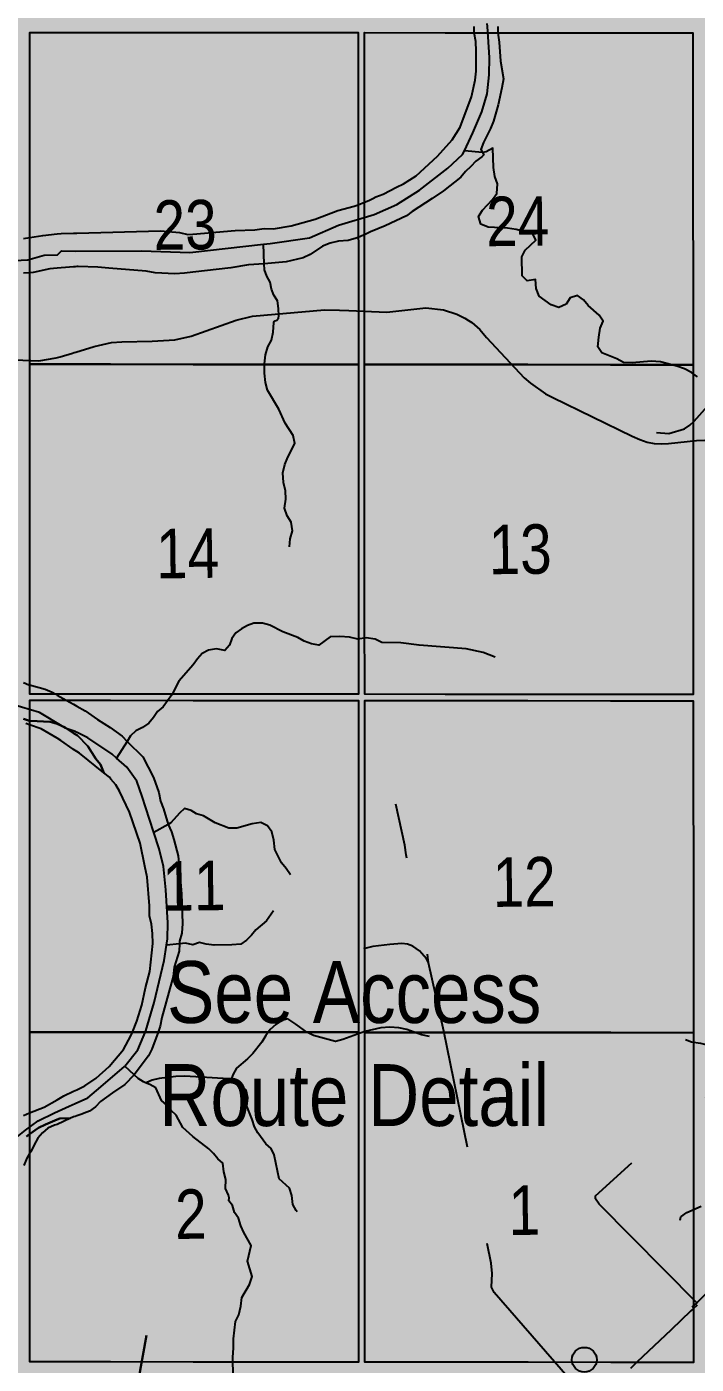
# Model space of a CAD drawing. Extents: x 405326 to 424052, y 6044755 to 6062236.
# Drawn here: x 416835 to 416942.9, y 6050475.4 to 6050691.1 of the extents above; entities that cross this region are included whole.
import ezdxf

# ---------------------------------------------------------------- set-up
doc = ezdxf.new("R2010")
doc.units = 0
doc.header["$LTSCALE"] = 5
doc.linetypes.add('DASHED2', pattern=[9.525, 6.35, -3.175])
for name, color, linetype in [('39', 28, 'Continuous'), ('P-PROPOSED', 10, 'Continuous'), ('Quarters', 8, 'Continuous'), ('RoadSeg', 57, 'DASHED2'), ('ROUTE-MAP-ROUTE', 90, 'Continuous'), ('T-WATER', 160, 'Continuous')]:
    doc.layers.add(name, color=color, linetype=linetype)
doc.layers.add('ROUTE-MAP-BACKGROUND-H', color=7, linetype='Continuous', true_color=0xf0ebff)
doc.styles.add('120', font='ARIALN.TTF', dxfattribs={"height": 13})
doc.styles.add('80', font='ARIALN.TTF', dxfattribs={"height": 10})
doc.linetypes.add('TRACKS', pattern='A,3.81,[130,ltypeshp1.shx,S=6.35,R=0,X=0,Y=0],3.81', length=7.62)

# ---------------------------------------------------------------- blocks, each defined once
blk = doc.blocks.new('AA')
at = {"const_width": 4}
blk.add_lwpolyline([(-1, 0, 1), (1, 0, 1)], format="xyb", close=True, dxfattribs=at)
blk.add_circle((0, 0), 2)
blk = doc.blocks.new('*U1106')
h = blk.add_hatch(color=255)
edge = h.paths.add_edge_path()
edge.add_line((-31.5, -20), (31.5, -20))
edge.add_arc((31.5, -14), 6, 270, 360)
edge.add_line((37.5, -14), (37.5, 12.5))
edge.add_arc((31.5, 12.5), 6, 0, 90)
edge.add_line((31.5, 18.5), (-31.5, 18.5))
edge.add_arc((-31.5, 12.5), 6, 90, 180)
edge.add_line((-37.5, 12.5), (-37.5, -14))
edge.add_arc((-31.5, -14), 6, 180, 270)
at = {"color": 1, "flags": 128}
blk.add_lwpolyline([(-31.5, -20, 3, 3, 0), (31.5, -20, 3, 3, 0.414214), (37.5, -14, 3, 3, 0), (37.5, 12.5, 3, 0, 0.414214), (31.5, 18.5, 0, 0, 0), (-31.5, 18.5, 0, 0, 0.414214), (-37.5, 12.5, 0, 0, 0), (-37.5, -14, 0, 3, 0.414214)], format="xyseb", close=True, dxfattribs=at)
for points in [[(4.08, 11.2, 0, 7.5, 0), (0, 0, 0, 0, 0)], [(30.88, -6.21, 0, 7.5, 0), (0, 0, 0, 0, 0)]]:
    blk.add_lwpolyline(points, format="xyseb", dxfattribs=at)
at = {"color": 1, "style": '80'}
blk.add_attdef('ENTER_TEXT_001', (-26.85, -4.92), '', height=10, dxfattribs=at)

msp = doc.modelspace()

# ---------------------------------------------------------------- hatches: boundary and pattern name
at = {"layer": 'ROUTE-MAP-BACKGROUND-H'}
h = msp.add_hatch(color=256, dxfattribs=at)
h.dxf.hatch_style = 1
h.paths.add_polyline_path([(417500.313, 6050470.993), (417499.828, 6050583.719), (417489.556, 6051448.866), (416064.545, 6051448.577), (416073.609, 6050477.938), (416071.924, 6050150.968), (416104.424, 6050150.804), (416615.018, 6050150.686), (416614.752, 6050098.449), (417501.84, 6050099.469), (417600.187, 6050099.469), (417600.187, 6050157.259), (417501.84, 6050157.777)])

# ---------------------------------------------------------------- linework, layer by layer
at = {"flags": 128}
msp.add_lwpolyline([(417432.321, 6050275.117, 0, 4.992, 0), (416765.681, 6050844.163, 4.992, 0, 0), (416430.349, 6051104.067, 0, 0, 0)], format="xyseb", dxfattribs=at)
at = {"layer": '39', "linetype": 'TRACKS', "flags": 128}
msp.add_lwpolyline([(416503.607, 6051030.809), (416502.861, 6051032.759), (416502.701, 6051033.902), (416502.703, 6051034.848), (416503.047, 6051035.976), (416503.195, 6051036.343), (416504.275, 6051038.909), (416504.215, 6051041.182), (416504.118, 6051041.86), (416503.421, 6051043.386), (416498.744, 6051050.496), (416497.98, 6051051.641), (416497.428, 6051052.39), (416496.354, 6051053.253), (416495.541, 6051053.721), (416492.529, 6051054.716), (416491.471, 6051055.212), (416490.918, 6051055.693), (416490.186, 6051056.344), (416489.098, 6051057.871), (416489.55, 6051055.767), (416490.098, 6051053.211), (416491.069, 6051050.344), (416492.22, 6051047.716), (416493.6, 6051045.313), (416495.533, 6051042.5), (416499.529, 6051036.718), (416503.607, 6051030.809), (416507.132, 6051025.636), (416508.236, 6051023.841), (416509.275, 6051021.905), (416510.459, 6051019.319), (416511.382, 6051016.424), (416516.855, 6050991.331), (416517.372, 6050989.058), (416518.293, 6050984.85), (416519.213, 6050980.755), (416520.376, 6050975.544), (416520.569, 6050974.259), (416520.727, 6050972.001), (416520.775, 6050971.436), (416520.728, 6050964.563), (416520.835, 6050945.861), (416521.092, 6050943.701), (416521.479, 6050942.035), (416522.306, 6050939.521), (416522.776, 6050938.461), (416523.654, 6050936.978), (416524.889, 6050935.168), (416526.272, 6050933.655), (416527.803, 6050932.354), (416528.828, 6050931.364), (416531.075, 6050929.567), (416543.043, 6050919.974), (416556.559, 6050909.123), (416563.562, 6050903.521), (416574.217, 6050896.233), (416586.681, 6050887.73), (416592.433, 6050883.797), (416613.569, 6050869.382), (416621.212, 6050863.98), (416626.362, 6050860.486), (416630.454, 6050858.095), (416632.101, 6050857.119), (416638.116, 6050853.484), (416638.833, 6050853.06), (416648.681, 6050847.317), (416652.594, 6050845.04), (416670.84, 6050834.293), (416672.568, 6050833.275), (416694.91, 6050820.339), (416705.561, 6050814.092), (416708.04, 6050812.622), (416716.571, 6050807.619), (416719.149, 6050806.22), (416719.475, 6050806.05), (416723.015, 6050804.594), (416728.204, 6050803.179), (416733.817, 6050802.061), (416737.733, 6050800.929), (416740.017, 6050799.912), (416741.045, 6050799.276), (416742.971, 6050797.807), (416744.716, 6050796.197), (416746.233, 6050794.348), (416747.571, 6050792.273), (416749.234, 6050788.871), (416749.74, 6050787.657), (416751.893, 6050783.069), (416752.513, 6050782.01), (416753.263, 6050781.064), (416757.93, 6050775.601), (416759.791, 6050774.104), (416761.749, 6050773.088), (416761.994, 6050772.961), (416764.59, 6050772.184), (416768.771, 6050771.35), (416770.028, 6050770.969), (416772.168, 6050769.727), (416773.099, 6050768.937), (416773.85, 6050767.991), (416774.47, 6050766.961), (416775.009, 6050765.818), (416775.841, 6050763.306), (416776.085, 6050761.866), (416776.493, 6050760.582), (416777.439, 6050758.154), (416779.626, 6050753.526), (416781.323, 6050750.167), (416782.107, 6050749.264), (416782.516, 6050748.883), (416782.793, 6050748.629), (416782.973, 6050748.46), (416784.819, 6050746.964), (416788.792, 6050744.116), (416791.447, 6050741.811), (416793.092, 6050740.087), (416793.826, 6050739.112), (416794.428, 6050738.025), (416795.504, 6050735.766), (416796.368, 6050733.239), (416797.037, 6050730.543), (416797.966, 6050726.437), (416799.042, 6050722.4), (416800.493, 6050718.758), (416802.238, 6050715.469), (416802.743, 6050714.254), (416803.069, 6050712.914), (416803.51, 6050711.686), (416803.82, 6050710.331), (416805.271, 6050706.703), (416807.228, 6050703.484), (416808.827, 6050701.732), (416809.659, 6050700.87), (416810.589, 6050700.121), (416812.955, 6050698.468), (416813.689, 6050697.959), (416817.753, 6050694.724), (416819.091, 6050693.241), (416820.136, 6050691.815), (416821.099, 6050690.149), (416821.915, 6050688.469), (416822.404, 6050687.03), (416823.025, 6050684.814), (416823.286, 6050683.276), (416823.368, 6050681.921), (416823.302, 6050679.015), (416822.959, 6050677.012), (416822.568, 6050675.249), (416821.963, 6050673.655), (416821.016, 6050671.638), (416817.815, 6050665.265), (416816.933, 6050663.235), (416816.312, 6050661.373), (416815.952, 6050659.61), (416815.772, 6050657.692), (416815.82, 6050656.168), (416816.032, 6050654.277), (416816.227, 6050653.374), (416816.912, 6050650.848), (416817.532, 6050649.013), (416817.957, 6050648.053), (416819.426, 6050645.469), (416820.944, 6050643.294), (416822.104, 6050642.136), (416823.296, 6050641.147), (416824.815, 6050640.073), (416827.15, 6050638.857), (416828.898, 6050638.15), (416831.805, 6050637.427), (416836.984, 6050637.24), (416839.745, 6050637.731), (416840.382, 6050637.844), (416842.375, 6050638.463), (416842.636, 6050638.548), (416842.897, 6050638.618), (416845.887, 6050639.548), (416848.68, 6050640.181), (416850.33, 6050640.307), (416855.246, 6050640.419), (416858.889, 6050640.629), (416861.502, 6050641.179), (416868.769, 6050643.803), (416871.382, 6050644.41), (416883.025, 6050645.443), (416885.426, 6050645.416), (416886.912, 6050645.346), (416893.021, 6050645.066), (416899.348, 6050645.745), (416902.192, 6050645.435), (416904.317, 6050644.772), (416905.641, 6050644.081), (416906.213, 6050643.729), (416906.72, 6050643.404), (416908.028, 6050642.262), (416909.123, 6050640.992), (416915.156, 6050634.502), (416916.219, 6050633.628), (416918.606, 6050631.921), (416919.799, 6050631.286), (416932.584, 6050625.054), (416933.811, 6050624.518), (416934.988, 6050624.124), (416936.148, 6050623.913), (416937.293, 6050623.814), (416938.453, 6050623.871), (416942.981, 6050624.382), (416944.289, 6050624.425), (416945.662, 6050624.341), (416947.019, 6050624.031), (416948.114, 6050623.608), (416949.144, 6050623.058), (416950.142, 6050622.396), (416951.189, 6050621.479), (416952.121, 6050620.35), (416955.016, 6050615.907), (416956.26, 6050614.158), (416956.996, 6050613.481), (416958.451, 6050612.339), (416959.808, 6050611.62), (416964.043, 6050609.887), (416969.472, 6050607.717), (416971.974, 6050607.281), (416974.017, 6050607.367), (416976.224, 6050608.075), (416978.299, 6050609.177), (416980.146, 6050609.855), (416981.976, 6050610.746), (416983.807, 6050611.396), (416987.092, 6050611.949), (416989.054, 6050612.064), (416992.47, 6050612.433), (416993.532, 6050612.547), (416997.848, 6050612.579), (416999.744, 6050612.425), (417001.952, 6050612.131), (417002.213, 6050612.089), (417007.265, 6050611.077), (417013.43, 6050608.628), (417015.295, 6050607.571), (417016.702, 6050606.571), (417018.289, 6050605.034), (417019.5, 6050603.638), (417024.572, 6050599.523), (417031.034, 6050594.859), (417033.308, 6050593.69), (417037.659, 6050592.228), (417040.03, 6050591.567), (417043.449, 6050589.652), (417047.083, 6050585.86), (417050.422, 6050582.35), (417053.761, 6050579.335), (417061.68, 6050575.76), (417064.559, 6050574.113), (417067.014, 6050572.931), (417069.174, 6050571.438), (417071.613, 6050569.085), (417076.132, 6050564.519), (417080.504, 6050560.136), (417081.077, 6050559.714), (417082.223, 6050558.869), (417084.531, 6050557.574), (417089.474, 6050554.604), (417091.667, 6050552.885), (417101.036, 6050543.417), (417108.62, 6050535.893), (417111.388, 6050533.019), (417113.175, 6050530.637), (417114.405, 6050528.353), (417115.375, 6050525.646), (417117.944, 6050514.869), (417118.817, 6050510.75), (417119.608, 6050507.153), (417119.937, 6050505.869), (417120.168, 6050504.952), (417120.828, 6050501.313), (417120.899, 6050498.307), (417120.608, 6050495.837), (417117.474, 6050481.354), (417117.216, 6050479.505), (417117.187, 6050477.134), (417117.568, 6050473.974), (417119.134, 6050467.231), (417123.106, 6050450.149), (417125.348, 6050440.558), (417126.106, 6050437.299), (417127.611, 6050428.525), (417132.744, 6050395.105), (417133.769, 6050389.448), (417136.061, 6050380.845), (417141.022, 6050363.003), (417141.417, 6050361.833), (417142.486, 6050359.493), (417143.832, 6050357.477), (417144.636, 6050356.604), (417146.506, 6050355.083), (417149.278, 6050352.704), (417153.18, 6050349.734), (417154.805, 6050348.057), (417156.874, 6050345.197), (417157.235, 6050344.577), (417162.017, 6050336.515), (417167.867, 6050326.705), (417168.442, 6050325.846), (417170.871, 6050322.972), (417173.448, 6050320.508), (417186.512, 6050308.004), (417187.595, 6050307.033), (417188.399, 6050306.146), (417189.927, 6050304.258), (417190.453, 6050303.455), (417191.932, 6050301.13), (417194.35, 6050296.831), (417195.04, 6050295.873), (417196.191, 6050293.815), (417196.816, 6050292.66), (417198.082, 6050290.631), (417198.642, 6050289.461), (417200.171, 6050286.811), (417200.467, 6050286.276), (417201.999, 6050282.85), (417202.378, 6050281.581), (417202.893, 6050278.746), (417206.152, 6050265.348), (417207.773, 6050258.706), (417210.818, 6050246.126), (417211.594, 6050243.602), (417212.534, 6050241.319), (417213.669, 6050239.205), (417217.237, 6050234.359), (417229.108, 6050218.456), (417230.045, 6050217.315), (417233.315, 6050213.894), (417241.613, 6050205.462), (417242.583, 6050204.449), (417250.488, 6050196.186), (417251.967, 6050194.708), (417253.365, 6050193.117), (417254.451, 6050191.441), (417255.391, 6050189.482), (417255.97, 6050187.536), (417256.221, 6050185.561), (417256.259, 6050183.572), (417255.825, 6050180.565), (417254.965, 6050177.275), (417254.282, 6050175.213), (417253.294, 6050171.204), (417251.378, 6050164.211), (417251.085, 6050163.195), (417250.745, 6050161.472), (417250.802, 6050158.114), (417251.238, 6050153.743), (417251.472, 6050152.021), (417251.533, 6050151.167)], dxfattribs=at)
at = {"layer": 'P-PROPOSED', "flags": 128}
msp.add_lwpolyline([(416943.042, 6050484.968), (416942.41, 6050484.366), (416942.053, 6050484.026), (416938.847, 6050480.969), (416933.361, 6050475.74), (416932.31, 6050474.738)], dxfattribs=at)
at = {"layer": 'Quarters', "flags": 128}
for points in [[(416888.457, 6050636.638), (416875.139, 6050636.646), (416861.82, 6050636.654), (416848.502, 6050636.661), (416835.518, 6050636.669), (416835.519, 6050650.047), (416835.521, 6050663.425), (416835.522, 6050676.803), (416835.524, 6050690.18), (416848.503, 6050690.173), (416861.816, 6050690.165), (416875.13, 6050690.157), (416888.444, 6050690.15), (416888.447, 6050676.772), (416888.45, 6050663.394), (416888.454, 6050650.016)], [(416942.399, 6050636.577), (416929.081, 6050636.592), (416915.763, 6050636.607), (416902.444, 6050636.622), (416889.46, 6050636.637), (416889.457, 6050650.015), (416889.454, 6050663.393), (416889.451, 6050676.771), (416889.447, 6050690.149), (416902.426, 6050690.134), (416915.74, 6050690.119), (416929.054, 6050690.104), (416942.367, 6050690.089), (416942.375, 6050676.711), (416942.383, 6050663.333), (416942.391, 6050649.955)], [(416888.457, 6050636.638), (416888.46, 6050623.26), (416888.464, 6050609.882), (416888.467, 6050596.504), (416888.471, 6050583.461), (416875.148, 6050583.469), (416861.824, 6050583.476), (416848.501, 6050583.484), (416835.513, 6050583.492), (416835.514, 6050596.535), (416835.515, 6050609.913), (416835.517, 6050623.291), (416835.518, 6050636.669), (416848.502, 6050636.661), (416861.82, 6050636.654), (416875.139, 6050636.646)], [(416942.399, 6050636.577), (416942.407, 6050623.199), (416942.416, 6050609.821), (416942.424, 6050596.442), (416942.432, 6050583.399), (416929.109, 6050583.414), (416915.786, 6050583.43), (416902.463, 6050583.445), (416889.474, 6050583.46), (416889.471, 6050596.503), (416889.467, 6050609.881), (416889.464, 6050623.259), (416889.46, 6050636.637), (416902.444, 6050636.622), (416915.763, 6050636.607), (416929.081, 6050636.592)], [(416888.485, 6050528.946), (416875.157, 6050528.954), (416861.829, 6050528.961), (416848.501, 6050528.968), (416835.508, 6050528.976), (416835.509, 6050542.354), (416835.51, 6050555.732), (416835.511, 6050569.11), (416835.513, 6050582.488), (416848.501, 6050582.48), (416861.824, 6050582.473), (416875.148, 6050582.465), (416888.471, 6050582.458), (416888.474, 6050569.08), (416888.478, 6050555.702), (416888.481, 6050542.324)], [(416942.465, 6050528.883), (416929.137, 6050528.899), (416915.81, 6050528.914), (416902.482, 6050528.93), (416889.488, 6050528.945), (416889.485, 6050542.323), (416889.481, 6050555.701), (416889.478, 6050569.079), (416889.474, 6050582.457), (416902.463, 6050582.442), (416915.786, 6050582.426), (416929.109, 6050582.411), (416942.432, 6050582.396), (416942.44, 6050569.018), (416942.449, 6050555.64), (416942.457, 6050542.262)], [(416888.485, 6050528.946), (416888.489, 6050515.568), (416888.492, 6050502.19), (416888.496, 6050488.812), (416888.499, 6050475.769), (416875.167, 6050475.776), (416861.834, 6050475.784), (416848.502, 6050475.791), (416835.504, 6050475.798), (416835.505, 6050488.842), (416835.506, 6050502.22), (416835.507, 6050515.598), (416835.508, 6050528.976), (416848.501, 6050528.968), (416861.829, 6050528.961), (416875.157, 6050528.954)], [(416942.465, 6050528.883), (416942.473, 6050515.505), (416942.482, 6050502.127), (416942.49, 6050488.749), (416942.498, 6050475.706), (416929.166, 6050475.721), (416915.833, 6050475.737), (416902.501, 6050475.753), (416889.503, 6050475.768), (416889.499, 6050488.811), (416889.496, 6050502.189), (416889.492, 6050515.567), (416889.488, 6050528.945), (416902.482, 6050528.93), (416915.81, 6050528.914), (416929.137, 6050528.899)]]:
    msp.add_lwpolyline(points, close=True, dxfattribs=at)
at = {"layer": 'RoadSeg', "flags": 128}
for points in [[(416925.914, 6050469.153), (416910.352, 6050486.985), (416909.934, 6050487.875), (416910.02, 6050490.073), (416909.852, 6050491.699), (416902.233, 6050529.135), (416899.769, 6050540.129), (416899.475, 6050542.984), (416898, 6050549.74), (416897.281, 6050552.253), (416896.137, 6050557.553), (416895.97, 6050559.146), (416894.498, 6050565.736)], [(416899.769, 6050540.129), (416899.422, 6050540.82), (416898.33, 6050542.061), (416897.249, 6050542.836), (416896.378, 6050543.151), (416895.477, 6050543.265), (416893.517, 6050543.123), (416890.795, 6050542.799), (416889.307, 6050542.401)], [(416942.994, 6050485.352), (416927.283, 6050501.254), (416926.666, 6050502.106), (416926.689, 6050502.572), (416933.184, 6050508.5), (416947.423, 6050521.048), (416956.996, 6050529.304), (416959.443, 6050531.586), (416961.668, 6050533.33), (416962.284, 6050534.076), (416962.402, 6050534.777), (416962.417, 6050538.77)], [(417061.293, 6050455.212), (417052.81, 6050465.172), (417038.231, 6050481.864), (417017.626, 6050505.543), (417003.362, 6050522.242), (416994.053, 6050532.823), (416993.107, 6050533.502), (416992.381, 6050533.22), (416990.753, 6050531.522), (416987.881, 6050528.932), (416984.235, 6050525.161), (416983.905, 6050525.021), (416981.463, 6050522.506), (416980.236, 6050520.75), (416978.902, 6050519.324), (416973.978, 6050514.661), (416973.238, 6050513.481), (416968.953, 6050509.995), (416959.106, 6050500.569), (416947.197, 6050489.501), (416942.994, 6050485.352), (416929.494, 6050472.454), (416927.45, 6050470.45), (416925.914, 6050469.153)], [(416855.057, 6050458.227), (416855.035, 6050459.258), (416853.852, 6050463.258), (416853.719, 6050466.349), (416853.548, 6050468.175), (416852.977, 6050471.523), (416853.013, 6050472.954), (416854.324, 6050480.101)], [(416853.036, 6050471.431), (416853.021, 6050471.522), (416853.057, 6050472.953), (416854.368, 6050480.102)]]:
    msp.add_lwpolyline(points, dxfattribs=at)
at = {"layer": 'ROUTE-MAP-ROUTE', "const_width": 2, "flags": 128}
msp.add_lwpolyline([(416932.963, 6050433.641), (416926.465, 6050433.383), (416924, 6050433.013), (416922.285, 6050432.642), (416921.671, 6050434.44), (416920.196, 6050440.921), (416919.473, 6050445.163), (416916.713, 6050457.579), (416916.556, 6050458.74), (416916.73, 6050459.908), (416917.107, 6050460.981), (416917.6, 6050461.224), (416925.055, 6050468.481), (416925.156, 6050470.601), (416928.59, 6050473.495), (416929.494, 6050472.454), (416942.994, 6050485.352), (416947.197, 6050489.501)], dxfattribs=at)
at = {"layer": 'T-WATER'}
for p, q in [((416908.462, 6050670.832), (416905.545, 6050671.099)), ((416873.251, 6050652.849), (416873.171, 6050656.042)), ((416842.817, 6050577.451), (416841.501, 6050577.894)), ((416851.171, 6050575.82), (416849.48, 6050573.159)), ((416857.812, 6050562.458), (416855.497, 6050561.146)), ((416859.621, 6050543.213), (416857.526, 6050543.007)), ((416852.303, 6050522.094), (416850.827, 6050523.472))]:
    msp.add_line(p, q, dxfattribs=at)
at = {"layer": 'T-WATER', "flags": 128}
for points in [[(416905.545, 6050671.099), (416906.928, 6050673.981), (416908.331, 6050677.363), (416909.208, 6050680.288), (416909.545, 6050683.335), (416909.575, 6050686.107), (416909.29, 6050691.107), (416909.242, 6050691.633)], [(416910.932, 6050691.151), (416910.957, 6050690.148), (416910.958, 6050690.091), (416911.148, 6050688.615), (416911.38, 6050685.527), (416911.839, 6050682.674), (416911.599, 6050681.239), (416910.968, 6050678.505), (416910.241, 6050675.865), (416909.758, 6050674.665), (416908.648, 6050672.448), (416908.199, 6050671.315), (416908.462, 6050670.832), (416908.675, 6050670.44), (416908.365, 6050670.101), (416907.396, 6050669.433), (416906.602, 6050668.544), (416905.719, 6050667.75), (416904.946, 6050666.858), (416902.18, 6050664.611), (416900.36, 6050663.404), (416897.153, 6050661.275), (416896.189, 6050660.579), (416892.774, 6050658.979), (416890.388, 6050658.034), (416889.421, 6050657.531), (416889.287, 6050657.462), (416888.417, 6050657.113), (416888.092, 6050656.983), (416886.797, 6050656.611), (416885.247, 6050656.498), (416883.913, 6050656.169), (416882.691, 6050655.715), (416880.702, 6050654.371), (416879.567, 6050653.829), (416876.84, 6050653.208), (416873.251, 6050652.849), (416870.745, 6050652.676), (416867.886, 6050652.226), (416861.784, 6050651.52), (416860.439, 6050651.364), (416858.902, 6050651.258), (416855.696, 6050651.432), (416854.268, 6050651.693), (416848.249, 6050652.166), (416846.491, 6050652.304), (416843.275, 6050652.423), (416843.086, 6050652.409), (416842.821, 6050652.389), (416842.555, 6050652.369), (416841.92, 6050652.321), (416839.925, 6050652.171), (416838.721, 6050652.08), (416836.054, 6050651.46), (416835.485, 6050651.428), (416834.481, 6050651.372)], [(416834.482, 6050656.963), (416835.486, 6050657.12), (416837.595, 6050657.45), (416839.925, 6050657.681), (416840.574, 6050657.745), (416842.555, 6050657.8), (416842.821, 6050657.808), (416843.087, 6050657.815), (416856.541, 6050658.192), (416859.614, 6050657.902), (416860.985, 6050657.601), (416861.784, 6050657.667), (416868.607, 6050658.232), (416871.778, 6050658.354), (416873.248, 6050658.534), (416874.787, 6050658.52), (416877.645, 6050658.968), (416881.506, 6050660.092), (416885.146, 6050661.448), (416887.754, 6050662.141), (416888.416, 6050662.396), (416889.419, 6050662.783), (416890.163, 6050663.069), (416890.81, 6050663.415), (416891.254, 6050663.651), (416892.436, 6050664.122), (416894.613, 6050665.245), (416895.751, 6050665.755), (416897.784, 6050667.047), (416901.22, 6050670.228), (416903.557, 6050672.852), (416904.865, 6050674.905), (416906.673, 6050679.79), (416907.307, 6050682.481), (416907.459, 6050683.956), (416907.468, 6050687.157), (416907.38, 6050688.717), (416907.112, 6050690.085), (416907.114, 6050690.152), (416907.145, 6050691.156)], [(416873.171, 6050656.042), (416874.23, 6050656.163), (416880.558, 6050657.058), (416885.253, 6050659.08), (416891.028, 6050660.813), (416894.658, 6050662.455), (416898.319, 6050664.768), (416902.893, 6050668.263), (416905.259, 6050670.503), (416905.545, 6050671.099)], [(416943.098, 6050634.628), (416942.137, 6050635.34), (416941.04, 6050635.916), (416939.807, 6050636.337), (416937.176, 6050637.039), (416935.628, 6050637.159), (416932.601, 6050636.92), (416931.167, 6050636.969), (416930.117, 6050637.57), (416927.689, 6050638.488), (416927.057, 6050639.495), (416927.19, 6050641.037), (416927.42, 6050642.472), (416927.926, 6050643.616), (416927.256, 6050644.612), (416925.486, 6050646.169), (416924.723, 6050647.05), (416923.797, 6050647.777), (416922.567, 6050647.361), (416921.925, 6050646.341), (416920.762, 6050645.849), (416919.51, 6050646.263), (416917.578, 6050647.654), (416917.136, 6050648.867), (416917.015, 6050650.311), (416915.661, 6050650.127), (416914.832, 6050650.953), (416914.792, 6050653.972), (416915.366, 6050655.059), (416917.056, 6050656.691), (416916.586, 6050657.715), (416913.909, 6050658.376), (416912.48, 6050658.611), (416909.36, 6050658.795), (416908.173, 6050659.258), (416907.839, 6050660.49), (416908.455, 6050661.525), (416910.085, 6050663.238), (416910.755, 6050664.224), (416910.875, 6050665.774), (416910.44, 6050666.959), (416910.258, 6050668.411), (416910.116, 6050671.502), (416909.061, 6050670.934), (416908.462, 6050670.832)], [(416826.183, 6050653.676), (416827.032, 6050652.863), (416828.2, 6050652.721), (416829.686, 6050653.252), (416835.17, 6050653.535), (416837.816, 6050654.257), (416839.978, 6050654.303), (416840.629, 6050654.983), (416842.821, 6050654.89)], [(416842.821, 6050654.89), (416853.515, 6050654.962), (416861.298, 6050654.681), (416873.171, 6050656.042)], [(416877.375, 6050607.218), (416877.469, 6050608.527), (416877.843, 6050609.809), (416877.616, 6050611.229), (416876.984, 6050612.231), (416876.565, 6050613.459), (416876.741, 6050614.891), (416876.709, 6050616.269), (416876.401, 6050617.616), (416876.309, 6050619.156), (416876.613, 6050620.496), (416877.073, 6050621.669), (416878.196, 6050623.89), (416877.94, 6050625.185), (416876.663, 6050627.16), (416875.657, 6050629.413), (416873.82, 6050632.502), (416873.48, 6050633.746), (416873.348, 6050635.211), (416873.331, 6050636.758), (416873.515, 6050638.197), (416873.879, 6050639.502), (416874.455, 6050640.541), (416874.742, 6050641.862), (416874.856, 6050643.402), (416874.89, 6050643.564), (416875.044, 6050643.682), (416875.341, 6050643.784), (416875.572, 6050644.087), (416875.665, 6050644.47), (416875.591, 6050645.65), (416875.426, 6050646.905), (416874.839, 6050647.816), (416874.452, 6050648.765), (416874.235, 6050649.933), (416873.723, 6050650.864), (416873.355, 6050651.879), (416873.251, 6050652.849)], [(416936.482, 6050625.654), (416938.482, 6050625.482), (416941, 6050626.271), (416941.895, 6050626.854), (416942.575, 6050627.495), (416944.735, 6050629.938), (416946.502, 6050632.122)], [(416910.528, 6050589.453), (416908.581, 6050590.179), (416905.844, 6050590.772), (416898.252, 6050591.377), (416895.325, 6050591.76), (416892.225, 6050591.797), (416891.151, 6050592.329), (416889.735, 6050592.557), (416888.396, 6050592.369), (416887.015, 6050592.643), (416885.49, 6050592.77), (416883.917, 6050592.736), (416882.085, 6050591.36), (416880.882, 6050591.588), (416879.705, 6050592.042), (416878.681, 6050592.615), (416876.289, 6050593.544), (416874.167, 6050594.603), (416873.029, 6050594.935), (416871.602, 6050594.938), (416870.61, 6050594.545), (416869.622, 6050594.004), (416868.703, 6050593.356), (416868.079, 6050592.446), (416867.682, 6050591.354), (416866.931, 6050590.536), (416865.598, 6050590.777), (416864.284, 6050590.563), (416863.308, 6050590.01), (416862.545, 6050589.18), (416861.826, 6050588.225), (416859.548, 6050585.551), (416858.378, 6050583.386), (416857.022, 6050581.412), (416856.094, 6050580.694), (416855.419, 6050579.706), (416854.667, 6050578.8), (416853.677, 6050578.113), (416852.598, 6050577.537), (416851.705, 6050576.769), (416851.171, 6050575.82)], [(416834.475, 6050585.334), (416835.349, 6050584.998), (416835.478, 6050584.961), (416837.959, 6050584.264), (416839.131, 6050583.785), (416839.61, 6050583.512), (416839.923, 6050583.334), (416841.372, 6050582.508), (416842.548, 6050581.837), (416842.817, 6050581.683), (416843.087, 6050581.529), (416844.432, 6050580.762), (416846.413, 6050579.395), (416848.478, 6050578.121), (416850.402, 6050576.711), (416851.171, 6050575.82), (416853.716, 6050573.354), (416855.415, 6050570.033), (416856.312, 6050567.598), (416856.568, 6050566.197), (416857.033, 6050565.004), (416857.812, 6050562.458), (416858.318, 6050561.277), (416858.733, 6050560.034), (416859.423, 6050557.393), (416859.566, 6050555.741), (416859.956, 6050551.264), (416860.13, 6050546.469), (416859.999, 6050544.958), (416859.644, 6050543.64), (416859.621, 6050543.213), (416859.559, 6050542.032), (416858.79, 6050539.453), (416858.607, 6050537.954), (416856.807, 6050531.341), (416856.531, 6050529.936), (416856.186, 6050528.987), (416855.192, 6050526.258), (416854.614, 6050525.169), (416852.303, 6050522.094), (416850.822, 6050520.558), (416848.826, 6050519.21), (416846.913, 6050517.777), (416846.07, 6050516.948), (416845.102, 6050516.258), (416844.686, 6050516.078), (416843.715, 6050515.671), (416843.079, 6050515.477), (416842.814, 6050515.396), (416842.55, 6050515.315), (416842.458, 6050515.287), (416842.036, 6050515.091), (416840.353, 6050515.046), (416839.921, 6050514.87), (416838.018, 6050514.096), (416836.922, 6050513.535), (416835.472, 6050512.522), (416834.955, 6050512.16)], [(416840.714, 6050578.312), (416837.059, 6050580.542), (416832.707, 6050581.781), (416825.554, 6050581.794), (416821.924, 6050580.537)], [(416834.468, 6050515.547), (416835.472, 6050515.942), (416837.824, 6050516.868), (416839.921, 6050518.071), (416841.002, 6050518.691), (416842.551, 6050519.444), (416842.815, 6050519.572), (416843.078, 6050519.7), (416844.375, 6050520.331), (416846.18, 6050521.567), (416848.312, 6050523.453), (416850.591, 6050526.201), (416851.791, 6050528.371), (416852.042, 6050528.99), (416852.766, 6050530.767), (416853.548, 6050533.347), (416854.123, 6050536.147), (416854.852, 6050538.779), (416855.341, 6050543.293), (416855.297, 6050544.884), (416855.119, 6050546.362), (416854.811, 6050547.713), (416854.805, 6050549.368), (416854.415, 6050553.949), (416854.048, 6050555.745), (416853.287, 6050559.47), (416851.597, 6050564.45), (416849.983, 6050567.814), (416849.364, 6050568.868), (416848.572, 6050569.753), (416848.369, 6050570.083), (416847.453, 6050570.809), (416846.896, 6050572.155), (416846.135, 6050573.054), (416844.856, 6050575.108), (416843.197, 6050576.783), (416843.087, 6050576.855), (416842.817, 6050577.032), (416842.547, 6050577.209), (416841.187, 6050578.099), (416839.923, 6050578.667), (416838.773, 6050579.011), (416835.598, 6050579.159), (416835.478, 6050579.193), (416834.474, 6050579.482)], [(416834.474, 6050579.482), (416835.478, 6050579.193), (416835.598, 6050579.159), (416838.773, 6050579.011), (416839.923, 6050578.667), (416841.187, 6050578.099), (416842.547, 6050577.209), (416842.817, 6050577.032), (416843.087, 6050576.855), (416843.197, 6050576.783), (416844.856, 6050575.108), (416846.135, 6050573.054), (416846.896, 6050572.155), (416847.453, 6050570.809), (416847.453, 6050570.809), (416843.525, 6050573.985), (416843.087, 6050574.25), (416842.817, 6050574.414), (416842.547, 6050574.577), (416842.473, 6050574.622), (416840.502, 6050576.023), (416839.923, 6050576.365), (416837.338, 6050577.889), (416835.478, 6050578.516), (416834.856, 6050578.726)], [(416841.501, 6050577.894), (416841.273, 6050577.97), (416840.714, 6050578.312)], [(416849.48, 6050573.159), (416848.761, 6050573.8), (416844.868, 6050576.441), (416843.238, 6050577.24), (416842.877, 6050577.423), (416842.817, 6050577.451)], [(416855.497, 6050561.146), (416854.767, 6050563.308), (416853.633, 6050566.953), (416852.746, 6050569.437), (416851.141, 6050571.682), (416849.48, 6050573.159)], [(416877.511, 6050554.368), (416876.836, 6050555.384), (416876.091, 6050556.284), (416874.987, 6050558.452), (416874.828, 6050559.944), (416874.491, 6050561.284), (416873.795, 6050562.24), (416872.734, 6050562.77), (416871.354, 6050562.567), (416868.863, 6050561.864), (416867.593, 6050561.866), (416865.356, 6050562.701), (416863.52, 6050563.839), (416862.371, 6050564.161), (416861.52, 6050564.7), (416860.411, 6050565.022), (416859.605, 6050564.274), (416858.223, 6050562.726), (416857.812, 6050562.458)], [(416857.526, 6050543.007), (416857.68, 6050544.021), (416857.737, 6050546.58), (416857.401, 6050551.91), (416857.042, 6050555.683), (416856.369, 6050558.56), (416855.497, 6050561.146)], [(416874.782, 6050548.53), (416873.673, 6050546.938), (416871.907, 6050545.447), (416871.238, 6050544.594), (416870.443, 6050543.794), (416869.505, 6050543.178), (416868.072, 6050543.052), (416865.216, 6050542.975), (416863.914, 6050543.158), (416862.835, 6050543.438), (416861.785, 6050543.039), (416860.608, 6050543.313), (416859.621, 6050543.213)], [(416850.827, 6050523.472), (416852.891, 6050526.126), (416854.215, 6050529.212), (416855.564, 6050533.745), (416857.144, 6050540.506), (416857.526, 6050543.007)], [(416941.176, 6050527.813), (416942.13, 6050527.422), (416943.585, 6050527.199), (416944.909, 6050526.852), (416945.987, 6050526.27), (416947.201, 6050525.843), (416948.75, 6050525.877), (416951.367, 6050526.568), (416952.564, 6050527.005), (416953.875, 6050527.332), (416955.079, 6050527.755), (416956.157, 6050528.265), (416957.187, 6050528.867), (416958.032, 6050529.605), (416960.065, 6050530.708), (416961.176, 6050531.139), (416963.304, 6050532.322), (416964.829, 6050534.083), (416965.289, 6050535.206), (416965.909, 6050536.231), (416967.144, 6050536.651), (416968.502, 6050536.984)], [(416899.922, 6050528.265), (416898.634, 6050528.548), (416896.287, 6050529.397), (416895.002, 6050529.684), (416893.529, 6050529.775), (416892.097, 6050529.662), (416889.485, 6050529.092), (416885.98, 6050527.781), (416884.79, 6050527.441), (416881.228, 6050528.409), (416880.154, 6050528.95), (416878.382, 6050530.284), (416877.115, 6050531.104), (416876.109, 6050530.841), (416875.134, 6050530.205), (416874.251, 6050529.419), (416873.549, 6050528.46), (416872.924, 6050527.379), (416871.434, 6050525.514), (416870.604, 6050524.668), (416868.793, 6050523.189), (416868.23, 6050522.102), (416867.957, 6050521.292)], [(416842.814, 6050517.445), (416844.868, 6050518.407), (416846.943, 6050520.175), (416850.78, 6050523.412), (416850.827, 6050523.472)], [(416854.126, 6050520.822), (416853.8, 6050520.95), (416852.948, 6050521.499), (416852.303, 6050522.094)], [(416867.957, 6050521.292), (416867.512, 6050521.465), (416860.472, 6050521.892), (416859.02, 6050521.84), (416856.333, 6050521.519), (416855.223, 6050521.255), (416854.377, 6050520.835), (416854.126, 6050520.822)], [(416878.608, 6050500.027), (416878.432, 6050500.192), (416877.884, 6050501.199), (416877.739, 6050502.62), (416877.376, 6050503.829), (416875.693, 6050505.306), (416874.87, 6050509.205), (416874.39, 6050510.226), (416873.533, 6050510.962), (416872.238, 6050512.727), (416871.694, 6050513.73), (416871.362, 6050514.9), (416870.502, 6050517.034), (416870.662, 6050518.395), (416870.357, 6050519.637), (416869.403, 6050520.236), (416868.655, 6050521.021), (416867.957, 6050521.292)], [(416867.615, 6050502.239), (416867.51, 6050502.672), (416867.067, 6050503.788), (416867.082, 6050505.219), (416866.748, 6050506.453), (416866.617, 6050507.861), (416865.811, 6050508.573), (416865.099, 6050509.425), (416864.341, 6050510.171), (416861.777, 6050512.133), (416860.177, 6050513.622), (416859.111, 6050515.578), (416858.265, 6050516.342), (416857.58, 6050517.185), (416856.751, 6050517.932), (416855.827, 6050519.982), (416854.86, 6050520.532), (416854.126, 6050520.822)], [(416832.382, 6050511.236), (416834.82, 6050513.188), (416836.874, 6050514.671), (416839.471, 6050515.985), (416841.822, 6050517.042), (416842.814, 6050517.445)], [(416834.955, 6050512.16), (416835.472, 6050512.522), (416836.922, 6050513.535), (416838.018, 6050514.096), (416839.921, 6050514.87), (416840.353, 6050515.046), (416842.036, 6050515.091), (416842.036, 6050515.091), (416839.921, 6050514.078), (416839.497, 6050513.998), (416838.431, 6050513.508), (416837.553, 6050512.749), (416836.788, 6050511.859), (416836.18, 6050510.828), (416835.646, 6050509.702), (416835.472, 6050509.411), (416835.022, 6050508.661), (416834.515, 6050507.5)], [(416869.149, 6050471.42), (416868.604, 6050472.185), (416868.264, 6050473.417), (416868.22, 6050476.558), (416868.351, 6050478.003), (416868.335, 6050479.528), (416868.68, 6050482.333), (416869.207, 6050483.418), (416869.51, 6050484.769), (416869.694, 6050486.192), (416870.927, 6050488.284), (416871.329, 6050489.55), (416870.583, 6050492.033), (416871.157, 6050494.574), (416870, 6050496.654), (416869.508, 6050497.754), (416869.136, 6050498.986), (416868.504, 6050499.908), (416868.149, 6050501.009), (416867.591, 6050501.794), (416867.615, 6050502.239)], [(416940.331, 6050498.683), (416940.424, 6050499.18), (416941.373, 6050499.915), (416943.711, 6050500.934)]]:
    msp.add_lwpolyline(points, dxfattribs=at)

# ---------------------------------------------------------------- block references
ref = msp.add_blockref('*U1106', (416887.824, 6050527.146), dxfattribs=dict(xscale=0.9970606228948878, yscale=0.9970606228948878, zscale=0.9970606228948878))
ref.add_attrib('ENTER_TEXT_001', 'See Access', (416857.626, 6050530.463), dxfattribs={"color": 1, "height": 9.9706, "style": '80'})
ref.add_attrib('ENTER_TEXT_002', 'Route Detail', (416856.375, 6050513.845), dxfattribs={"color": 1, "height": 9.97061, "style": '80'})
at = {"xscale": 0.9970606228948878, "yscale": 0.9970606228948878, "zscale": 0.9970606228948878, "rotation": 1.221762929776653}
msp.add_blockref('AA', (416924.882, 6050476.157), dxfattribs=at)

# ---------------------------------------------------------------- texts
at = {"layer": 'RoadSeg', "style": '120'}
for s, height, p in [('23', 7.9742, (416855.503, 6050655.108)), ('24', 7.9742, (416909.104, 6050655.694)), ('14', 7.9742, (416855.906, 6050602.13)), ('13', 7.9742, (416909.495, 6050602.8)), ('11', 7.9742, (416856.918, 6050548.539)), ('12', 7.9742, (416910.14, 6050549.163)), ('2', 7.974, (416858.961, 6050495.622)), ('1', 7.974, (416912.706, 6050496.253))]:
    msp.add_text(s, height=height, rotation=0.67212, dxfattribs=at).set_placement(p)

doc.saveas('drawing.dxf')
